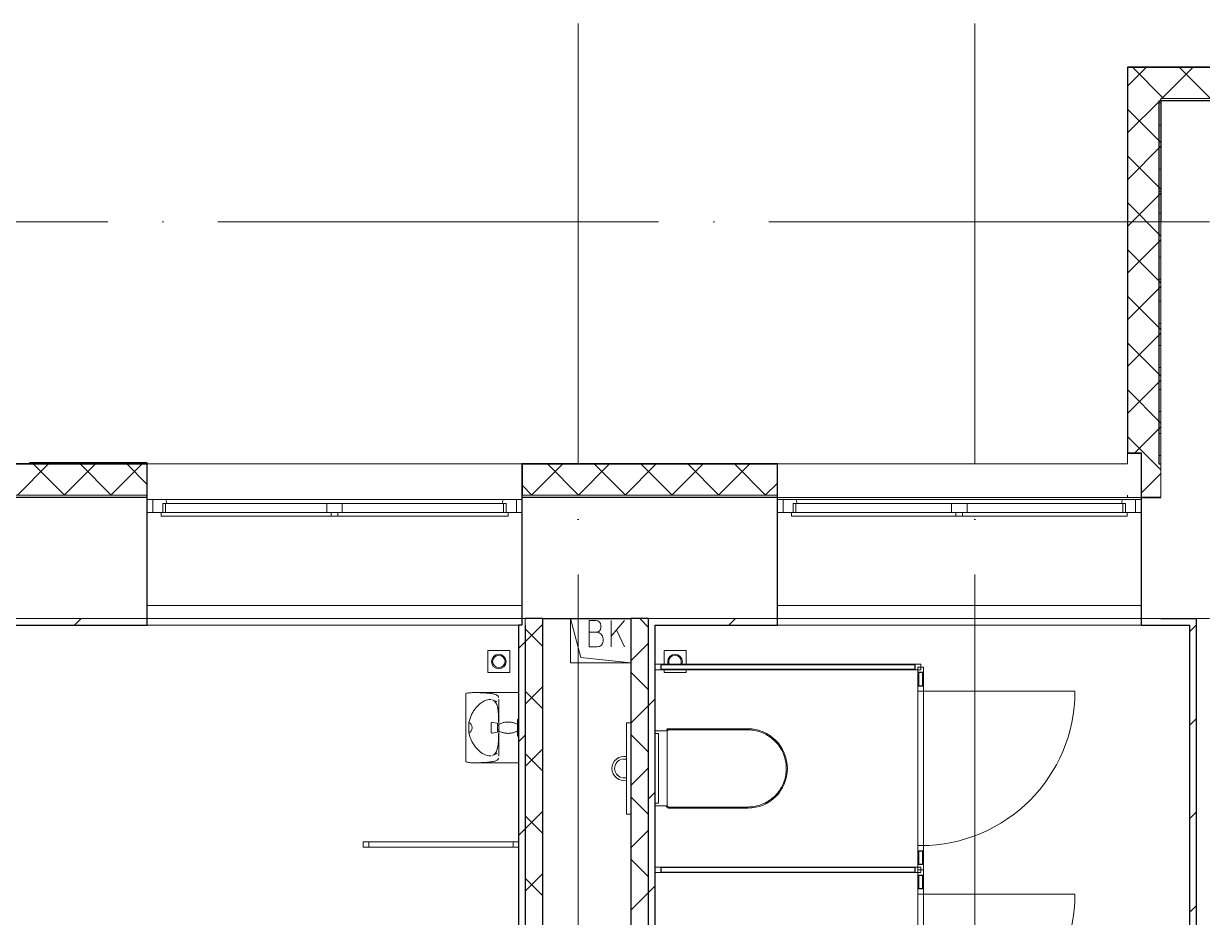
# Model space of a CAD drawing. Header units: millimetres. Extents: x -421858 to 614926, y -468665 to 141641.
# Drawn here: x -50974 to -45624, y -6698 to -2642 of the extents above; entities that cross this region are included whole.
import ezdxf

# ---------------------------------------------------------------- set-up
doc = ezdxf.new("R2010")
doc.units = ezdxf.units.MM
doc.linetypes.add('ADSK_Линия сетки', pattern=[25, 20, -2.5, 0, -2.5])
for name, color, linetype, lineweight in [('_ Окна', 7, 'Continuous', 9), ('Витраж', 7, 'Continuous', 9), ('Двери', 252, 'Continuous', 9), ('Окна', 252, 'Continuous', 9), ('Оси', 252, 'Continuous', 9), ('Перекрытие', 252, 'Continuous', 18), ('Сантехника', 252, 'Continuous', 9), ('Стены внутренние', 7, 'Continuous', 18), ('Стены наружные', 7, 'Continuous', 18), ('Стены разрез', 252, 'Continuous', 30), ('Стены штриховка', 252, 'Continuous', 9)]:
    doc.layers.add(name, color=color, linetype=linetype, lineweight=lineweight)

# ---------------------------------------------------------------- blocks, each defined once
blk = doc.blocks.new('1 этаж')
at = {"color": 251, "lineweight": 18, "true_color": 0x636466}
for p, q in [((-48492.8, -5341.7), (-48444.7, -5518.8)), ((-48492.8, -5541.7), (-48492.8, -5341.7)), ((-48377.6, -5350.4), (-48407.6, -5350.4)), ((-48407.6, -5350.4), (-48407.6, -5470.4)), ((-48354.2, -5383.7), (-48354.2, -5373.7)), ((-48247.6, -5350.4), (-48307.6, -5421.9)), ((-48307.6, -5470.4), (-48307.6, -5350.4)), ((-48247.6, -5470.4), (-48283.5, -5393.3)), ((-48374.2, -5403.7), (-48407.6, -5403.7)), ((-48344.2, -5443.7), (-48344.2, -5433.7)), ((-48407.6, -5470.4), (-48370.9, -5470.4)), ((-48217.8, -5541.7), (-48492.8, -5541.7)), ((-48444.7, -5518.8), (-48217.8, -5541.7))]:
    blk.add_line(p, q, dxfattribs=at)
for centre, radius, start, end in [((-48377.6, -5373.7), 23.3, 0, 90), ((-48374.2, -5383.7), 20, 270, 0), ((-48374.2, -5433.7), 30, 0, 90), ((-48370.9, -5443.7), 26.7, 270, 0)]:
    blk.add_arc(centre, radius, start, end, dxfattribs=at)
at = {"layer": '_ Окна', "color": 251, "true_color": 0x636466}
for p, q in [((-50387.8, -4801.7), (-50412.8, -4801.7)), ((-50387.8, -4859.7), (-50387.8, -4801.7)), ((-48712.8, -4801.7), (-48737.8, -4801.7)), ((-48737.8, -4801.7), (-48737.8, -4859.7)), ((-47527.8, -4801.7), (-47552.8, -4801.7)), ((-47527.8, -4859.7), (-47527.8, -4801.7)), ((-45902.8, -4801.7), (-45927.8, -4801.7)), ((-45927.8, -4801.7), (-45927.8, -4859.7)), ((-50412.8, -4859.7), (-50387.8, -4859.7)), ((-48737.8, -4859.7), (-48712.8, -4859.7)), ((-47552.8, -4859.7), (-47527.8, -4859.7)), ((-45927.8, -4859.7), (-45902.8, -4859.7))]:
    blk.add_line(p, q, dxfattribs=at)
at = {"layer": '_ Окна', "color": 251, "lineweight": 18, "true_color": 0x636466}
for p, q in [((-50328.4, -4801.7), (-50387.8, -4801.7)), ((-50387.8, -4801.7), (-50387.8, -4859.7)), ((-50323.8, -4818.7), (-50328.4, -4801.7)), ((-48797.2, -4801.7), (-48801.8, -4818.7)), ((-48737.8, -4801.7), (-48797.2, -4801.7)), ((-48737.8, -4859.7), (-48737.8, -4801.7)), ((-47468.4, -4801.7), (-47527.8, -4801.7)), ((-47527.8, -4801.7), (-47527.8, -4859.7)), ((-47463.8, -4818.7), (-47468.4, -4801.7)), ((-45987.2, -4801.7), (-45991.8, -4818.7)), ((-45927.8, -4801.7), (-45987.2, -4801.7)), ((-45927.8, -4859.7), (-45927.8, -4801.7)), ((-50387.8, -4859.7), (-50349.8, -4859.7)), ((-50341.8, -4859.7), (-50341.8, -4818.7)), ((-50341.8, -4818.7), (-50329.8, -4818.7)), ((-48795.8, -4818.7), (-48783.8, -4818.7)), ((-48783.8, -4818.7), (-48783.8, -4859.7)), ((-48775.8, -4859.7), (-48737.8, -4859.7)), ((-47527.8, -4859.7), (-47489.8, -4859.7)), ((-47481.8, -4859.7), (-47481.8, -4818.7)), ((-47481.8, -4818.7), (-47469.8, -4818.7)), ((-45985.8, -4818.7), (-45973.8, -4818.7)), ((-45973.8, -4818.7), (-45973.8, -4859.7)), ((-45965.8, -4859.7), (-45927.8, -4859.7))]:
    blk.add_line(p, q, dxfattribs=at)
at = {"layer": 'Витраж', "color": 251, "lineweight": 18, "true_color": 0x636466, "extrusion": (0, 0, -1)}
for p, q in [((-48082.8, -5549.2), (-48107.8, -5549.2)), ((-48107.8, -5549.2), (-48107.8, -5574.2)), ((-48082.8, -5574.2), (-48082.8, -5549.2)), ((-46890.3, -5561.7), (-46915.3, -5561.7)), ((-46915.3, -5561.7), (-46915.3, -5586.7)), ((-46890.3, -5586.7), (-46890.3, -5561.7)), ((-48107.8, -5574.2), (-48082.8, -5574.2)), ((-46915.3, -5586.7), (-46890.3, -5586.7)), ((-46890.3, -5646.7), (-46915.3, -5646.7)), ((-46915.3, -5646.7), (-46915.3, -5671.7)), ((-46890.3, -5671.7), (-46890.3, -5646.7)), ((-46915.3, -5671.7), (-46890.3, -5671.7)), ((-46890.3, -6371.7), (-46915.3, -6371.7)), ((-46915.3, -6371.7), (-46915.3, -6396.7)), ((-46915.3, -6396.7), (-46890.3, -6396.7)), ((-46890.3, -6396.7), (-46890.3, -6371.7)), ((-46902.8, -6469.2), (-46927.8, -6469.2)), ((-46927.8, -6469.2), (-46927.8, -6494.2)), ((-46902.8, -6494.2), (-46902.8, -6469.2)), ((-46927.8, -6494.2), (-46902.8, -6494.2)), ((-46890.3, -6481.7), (-46915.3, -6481.7)), ((-46915.3, -6481.7), (-46915.3, -6506.7)), ((-46915.3, -6506.7), (-46890.3, -6506.7)), ((-46890.3, -6506.7), (-46890.3, -6481.7)), ((-46890.3, -6566.7), (-46915.3, -6566.7)), ((-46915.3, -6566.7), (-46915.3, -6591.7)), ((-46890.3, -6591.7), (-46890.3, -6566.7)), ((-46915.3, -6591.7), (-46890.3, -6591.7))]:
    blk.add_line(p, q, dxfattribs=at)
at = {"layer": 'Витраж', "color": 251, "true_color": 0x636466}
for p, q in [((-48082.8, -5549.2), (-46927.8, -5549.2)), ((-48082.8, -5574.2), (-46927.8, -5574.2)), ((-46915.3, -5586.7), (-46915.3, -5646.7)), ((-46890.3, -5586.7), (-46890.3, -5646.7)), ((-46915.3, -5671.7), (-46915.3, -6371.7)), ((-46890.3, -5671.7), (-46890.3, -6371.7)), ((-49407.8, -6379.2), (-49407.8, -6354.2)), ((-49407.8, -6354.2), (-48752.8, -6354.2)), ((-48752.8, -6354.2), (-48752.8, -6379.2)), ((-48727.8, -6354.2), (-48752.8, -6354.2)), ((-48752.8, -6354.2), (-48752.8, -6379.2)), ((-48752.8, -6379.2), (-49407.8, -6379.2)), ((-48752.8, -6379.2), (-48727.8, -6379.2)), ((-46915.3, -6396.7), (-46915.3, -6456.7)), ((-46890.3, -6396.7), (-46890.3, -6456.7)), ((-46927.8, -6469.2), (-48082.8, -6469.2)), ((-46927.8, -6494.2), (-48082.8, -6494.2)), ((-46915.3, -6506.7), (-46915.3, -6566.7)), ((-46890.3, -6506.7), (-46890.3, -6566.7)), ((-46915.3, -6591.7), (-46915.3, -7291.7)), ((-46890.3, -6591.7), (-46890.3, -7291.7))]:
    blk.add_line(p, q, dxfattribs=at)
at = {"layer": 'Витраж', "color": 251, "lineweight": 18, "true_color": 0x636466}
for p, q in [((-46902.8, -5549.2), (-46927.8, -5549.2)), ((-46927.8, -5549.2), (-46927.8, -5574.2)), ((-46902.8, -5574.2), (-46902.8, -5549.2)), ((-46927.8, -5574.2), (-46902.8, -5574.2)), ((-48082.8, -6469.2), (-48107.8, -6469.2)), ((-48107.8, -6469.2), (-48107.8, -6494.2)), ((-48082.8, -6494.2), (-48082.8, -6469.2)), ((-46890.3, -6456.7), (-46915.3, -6456.7)), ((-46915.3, -6456.7), (-46915.3, -6481.7)), ((-46890.3, -6481.7), (-46890.3, -6456.7)), ((-48107.8, -6494.2), (-48082.8, -6494.2)), ((-46915.3, -6481.7), (-46890.3, -6481.7))]:
    blk.add_line(p, q, dxfattribs=at)
at = {"layer": 'Витраж', "color": 251, "true_color": 0x636466, "extrusion": (0, 0, -1)}
for p, q in [((-49432.8, -6354.2), (-49432.8, -6379.2)), ((-49407.8, -6354.2), (-49432.8, -6354.2)), ((-49407.8, -6379.2), (-49407.8, -6354.2)), ((-49432.8, -6379.2), (-49407.8, -6379.2))]:
    blk.add_line(p, q, dxfattribs=at)
at = {"layer": 'Двери', "color": 251, "true_color": 0x636466}
for p, q in [((-46890.3, -5671.7), (-46202.8, -5671.7)), ((-46890.3, -6591.7), (-46202.8, -6591.7))]:
    blk.add_line(p, q, dxfattribs=at)
for centre in [(-46902.8, -5671.7), (-46902.8, -6591.7)]:
    blk.add_arc(centre, 700, 270, 0, dxfattribs=at)
at = {"layer": 'Окна', "color": 251, "true_color": 0x636466}
for p, q in [((-48797.2, -4801.7), (-50328.4, -4801.7)), ((-45987.2, -4801.7), (-47468.4, -4801.7)), ((-50349.8, -4859.7), (-49577.8, -4859.7)), ((-50349.8, -4876.7), (-50349.8, -4859.7)), ((-50329.8, -4818.7), (-49597.8, -4818.7)), ((-50329.8, -4859.7), (-50329.8, -4818.7)), ((-49597.8, -4818.7), (-49527.8, -4818.7)), ((-49597.8, -4818.7), (-49597.8, -4859.7)), ((-49577.8, -4859.7), (-49548.1, -4859.7)), ((-49577.8, -4859.7), (-49577.8, -4876.7)), ((-49547.8, -4859.7), (-48775.8, -4859.7)), ((-49547.8, -4876.7), (-49547.8, -4859.7)), ((-49527.8, -4818.7), (-48795.8, -4818.7)), ((-49527.8, -4859.7), (-49527.8, -4818.7)), ((-48795.8, -4818.7), (-48795.8, -4859.7)), ((-48775.8, -4859.7), (-48775.8, -4876.7)), ((-47489.8, -4859.7), (-46742.8, -4859.7)), ((-47489.8, -4876.7), (-47489.8, -4859.7)), ((-47469.8, -4818.7), (-46762.8, -4818.7)), ((-47469.8, -4859.7), (-47469.8, -4818.7)), ((-46762.8, -4818.7), (-46692.8, -4818.7)), ((-46762.8, -4818.7), (-46762.8, -4859.7)), ((-46742.8, -4859.7), (-46712.8, -4859.7)), ((-46742.8, -4859.7), (-46742.8, -4876.7)), ((-46712.8, -4859.7), (-45965.8, -4859.7)), ((-46712.8, -4876.7), (-46712.8, -4859.7)), ((-46692.8, -4818.7), (-45985.8, -4818.7)), ((-46692.8, -4859.7), (-46692.8, -4818.7)), ((-45985.8, -4818.7), (-45985.8, -4859.7)), ((-45965.8, -4859.7), (-45965.8, -4876.7)), ((-49577.8, -4876.7), (-50349.8, -4876.7)), ((-49548.1, -4876.7), (-49577.8, -4876.7)), ((-48775.8, -4876.7), (-49547.8, -4876.7)), ((-46742.8, -4876.7), (-47489.8, -4876.7)), ((-46712.8, -4876.7), (-46742.8, -4876.7)), ((-45965.8, -4876.7), (-46712.8, -4876.7))]:
    blk.add_line(p, q, dxfattribs=at)
at = {"layer": 'Оси', "color": 251, "linetype": 'ADSK_Линия сетки', "ltscale": 100, "true_color": 0x636466}
for p, q in [((-48457.8, -2641.7), (-48457.8, -33767.9)), ((-46657.8, -2641.7), (-46657.8, -33767.9)), ((4409.5, -3541.7), (-72530.1, -3541.7)), ((4409.5, -5341.7), (-72530.1, -5341.7))]:
    blk.add_line(p, q, dxfattribs=at)
at = {"layer": 'Перекрытие', "color": 251, "ltscale": 100, "true_color": 0x636466}
for p, q in [((-48492.8, -5541.7), (-48492.8, -5341.7)), ((-48217.8, -5541.7), (-48492.8, -5541.7))]:
    blk.add_line(p, q, dxfattribs=at)
at = {"layer": 'Сантехника', "color": 251, "true_color": 0x636466}
for p, q in [((-48867.8, -5486.7), (-48867.8, -5586.7)), ((-48767.8, -5486.7), (-48867.8, -5486.7)), ((-48767.8, -5586.7), (-48767.8, -5486.7)), ((-47967.8, -5486.7), (-48067.8, -5486.7)), ((-48067.8, -5486.7), (-48067.8, -5549.2)), ((-47967.8, -5549.2), (-47967.8, -5486.7)), ((-48867.8, -5586.7), (-48767.8, -5586.7)), ((-48067.8, -5574.2), (-48067.8, -5586.7)), ((-48067.8, -5586.7), (-47967.8, -5586.7)), ((-47967.8, -5586.7), (-47967.8, -5574.2)), ((-48967.8, -5992.2), (-48967.8, -5681.2)), ((-48727.8, -5677.3), (-48924.9, -5677.3)), ((-48818, -5726.7), (-48818, -5828.1)), ((-48953, -5836.7), (-48953, -5813.2)), ((-48822.8, -5816.7), (-48846.5, -5812.6)), ((-48822.8, -5836.7), (-48822.8, -5816.7)), ((-48817.8, -5826.7), (-48822.8, -5826.7)), ((-48818.2, -5812.9), (-48818.2, -5828.1)), ((-48817.8, -5821.7), (-48817.8, -5836.7)), ((-48953, -5860.3), (-48953, -5836.7)), ((-48846.5, -5860.9), (-48822.8, -5856.7)), ((-48822.8, -5856.7), (-48822.8, -5836.7)), ((-48822.8, -5846.7), (-48817.8, -5846.7)), ((-48818.2, -5845.4), (-48818.2, -5860.6)), ((-48818, -5845.4), (-48818, -5946.7)), ((-48817.8, -5836.7), (-48817.8, -5851.7)), ((-48057.8, -5851.7), (-48107.8, -5851.7)), ((-48107.8, -5863.5), (-48092.8, -5863.5)), ((-48092.8, -5863.5), (-48092.8, -6179.9)), ((-48052.8, -5851.7), (-48052.8, -6191.7)), ((-47687.8, -5841.7), (-48047.8, -5841.7)), ((-47687.8, -5846.7), (-48047.8, -5846.7)), ((-48924.9, -5996.2), (-48727.8, -5996.2)), ((-48092.8, -6179.9), (-48107.8, -6179.9)), ((-48107.8, -6191.7), (-48057.8, -6191.7)), ((-48047.8, -6196.7), (-47687.8, -6196.7)), ((-48047.8, -6201.7), (-47687.8, -6201.7))]:
    blk.add_line(p, q, dxfattribs=at)
at = {"layer": 'Сантехника', "color": 251, "lineweight": 9, "true_color": 0x636466}
for p, q in [((-48217.8, -5815), (-48237.8, -5815)), ((-48237.8, -5815), (-48237.8, -5840)), ((-48237.8, -6203.5), (-48237.8, -5840)), ((-48237.8, -6203.5), (-48237.8, -6228.5)), ((-48237.8, -6228.5), (-48217.8, -6228.5))]:
    blk.add_line(p, q, dxfattribs=at)
at = {"layer": 'Сантехника', "color": 251, "true_color": 0x636466, "flags": 128}
for points in [[(-48826.4, -5719.9), (-48831.6, -5717.1), (-48837, -5714.5), (-48842.5, -5712.2), (-48846.5, -5710.6)], [(-48852.3, -5817.5), (-48852.3, -5817.3), (-48852.3, -5817.1), (-48852.3, -5816.9), (-48852.3, -5816.7), (-48852.2, -5816.5), (-48852.2, -5816.3), (-48852.2, -5816.1), (-48852.1, -5815.9), (-48852, -5815.7), (-48852, -5815.5), (-48851.9, -5815.4), (-48851.8, -5815.2), (-48851.7, -5815), (-48851.6, -5814.8), (-48851.5, -5814.7), (-48851.4, -5814.5), (-48851.2, -5814.3), (-48851.1, -5814.2), (-48851, -5814), (-48850.8, -5813.9), (-48850.7, -5813.8), (-48850.5, -5813.6), (-48850.4, -5813.5), (-48850.2, -5813.4), (-48850, -5813.3), (-48849.9, -5813.2), (-48849.7, -5813.1), (-48849.5, -5813), (-48849.3, -5812.9), (-48849.2, -5812.8), (-48849, -5812.8), (-48848.8, -5812.7), (-48848.6, -5812.6), (-48848.4, -5812.6), (-48848.2, -5812.6), (-48848, -5812.5), (-48847.8, -5812.5), (-48847.6, -5812.5), (-48847.4, -5812.5), (-48847.2, -5812.5), (-48847, -5812.5), (-48846.8, -5812.5), (-48846.6, -5812.5), (-48846.5, -5812.6)], [(-48852.3, -5836.7), (-48852.3, -5836), (-48852.3, -5835.2), (-48852.3, -5834.4), (-48852.3, -5833.7), (-48852.3, -5832.9), (-48852.3, -5832.2), (-48852.3, -5831.4), (-48852.3, -5830.7), (-48852.3, -5829.9), (-48852.3, -5829.2), (-48852.3, -5828.5), (-48852.3, -5827.8), (-48852.3, -5827.2), (-48852.3, -5826.5), (-48852.3, -5825.9), (-48852.3, -5825.2), (-48852.3, -5824.6), (-48852.3, -5824), (-48852.3, -5823.5), (-48852.3, -5822.9), (-48852.3, -5822.4), (-48852.3, -5821.9), (-48852.3, -5821.4), (-48852.3, -5821), (-48852.3, -5820.5), (-48852.3, -5820.1), (-48852.3, -5819.8), (-48852.3, -5819.4), (-48852.3, -5819.1), (-48852.3, -5818.8), (-48852.3, -5818.5), (-48852.3, -5818.3), (-48852.3, -5818.1), (-48852.3, -5817.9), (-48852.3, -5817.8), (-48852.3, -5817.6), (-48852.3, -5817.6), (-48852.3, -5817.5), (-48852.3, -5817.5)], [(-48852.3, -5817.5), (-48852.3, -5817.5), (-48852.3, -5817.5), (-48852.3, -5817.6), (-48852.3, -5817.7), (-48852.3, -5817.9), (-48852.3, -5818), (-48852.3, -5818.2), (-48852.3, -5818.5), (-48852.3, -5818.7), (-48852.3, -5819), (-48852.3, -5819.3), (-48852.3, -5819.7), (-48852.3, -5820), (-48852.3, -5820.4), (-48852.3, -5820.8), (-48852.3, -5821.3), (-48852.3, -5821.8), (-48852.3, -5822.3), (-48852.3, -5822.8), (-48852.3, -5823.3), (-48852.3, -5823.9), (-48852.3, -5824.5), (-48852.3, -5825.1), (-48852.3, -5825.7), (-48852.3, -5826.3), (-48852.3, -5827), (-48852.3, -5827.7), (-48852.3, -5828.3), (-48852.3, -5829), (-48852.3, -5829.8), (-48852.3, -5830.5), (-48852.3, -5831.2), (-48852.3, -5832), (-48852.3, -5832.7), (-48852.3, -5833.5), (-48852.3, -5834.2), (-48852.3, -5835), (-48852.3, -5835.8), (-48852.3, -5836.5), (-48852.3, -5836.7)], [(-48817.8, -5821.7), (-48814.6, -5820.1), (-48811.3, -5818.6), (-48808, -5817.2), (-48804.6, -5816), (-48801.2, -5814.9), (-48797.7, -5813.9), (-48794.2, -5813.1), (-48790.7, -5812.4), (-48787.1, -5811.8), (-48783.6, -5811.4), (-48780, -5811.2), (-48776.4, -5811.1), (-48772.8, -5811.1), (-48769.2, -5811.3), (-48765.6, -5811.6), (-48762, -5812.1), (-48758.5, -5812.7), (-48754.9, -5813.4), (-48751.5, -5814.3), (-48748, -5815.3), (-48744.6, -5816.5), (-48741.2, -5817.8), (-48737.9, -5819.2), (-48734.7, -5820.7), (-48732.8, -5821.7)], [(-48732.8, -5801.7), (-48732.8, -5801.5), (-48732.8, -5801.3), (-48732.8, -5801.1), (-48732.7, -5800.9), (-48732.7, -5800.7), (-48732.7, -5800.5), (-48732.6, -5800.3), (-48732.5, -5800.2), (-48732.5, -5800), (-48732.4, -5799.8), (-48732.3, -5799.6), (-48732.2, -5799.4), (-48732.1, -5799.2), (-48732, -5799.1), (-48731.9, -5798.9), (-48731.8, -5798.7), (-48731.7, -5798.6), (-48731.6, -5798.4), (-48731.4, -5798.3), (-48731.3, -5798.1), (-48731.1, -5798), (-48731, -5797.9), (-48730.8, -5797.8), (-48730.7, -5797.6), (-48730.5, -5797.5), (-48730.3, -5797.4), (-48730.2, -5797.3), (-48730, -5797.2), (-48729.8, -5797.1), (-48729.6, -5797.1), (-48729.4, -5797), (-48729.2, -5796.9), (-48729, -5796.9), (-48728.8, -5796.8), (-48728.7, -5796.8), (-48728.5, -5796.8), (-48728.3, -5796.8), (-48728.1, -5796.7), (-48727.9, -5796.7), (-48727.8, -5796.7)], [(-48732.8, -5820.6), (-48732.8, -5819.3), (-48732.8, -5818.1), (-48732.8, -5817), (-48732.8, -5815.8), (-48732.8, -5814.7), (-48732.8, -5813.7), (-48732.8, -5812.6), (-48732.8, -5811.6), (-48732.8, -5810.7), (-48732.8, -5809.8), (-48732.8, -5808.9), (-48732.8, -5808.1), (-48732.8, -5807.3), (-48732.8, -5806.5), (-48732.8, -5805.9), (-48732.8, -5805.2), (-48732.8, -5804.6), (-48732.8, -5804.1), (-48732.8, -5803.6), (-48732.8, -5803.2), (-48732.8, -5802.8), (-48732.8, -5802.5), (-48732.8, -5802.2), (-48732.8, -5802), (-48732.8, -5801.9), (-48732.8, -5801.8), (-48732.8, -5801.7)], [(-48732.8, -5801.7), (-48732.8, -5801.8), (-48732.8, -5801.8), (-48732.8, -5802), (-48732.8, -5802.2), (-48732.8, -5802.4), (-48732.8, -5802.7), (-48732.8, -5803.1), (-48732.8, -5803.5), (-48732.8, -5804), (-48732.8, -5804.5), (-48732.8, -5805.1), (-48732.8, -5805.7), (-48732.8, -5806.4), (-48732.8, -5807.1), (-48732.8, -5807.8), (-48732.8, -5808.7), (-48732.8, -5809.5), (-48732.8, -5810.4), (-48732.8, -5811.4), (-48732.8, -5812.3), (-48732.8, -5813.4), (-48732.8, -5814.4), (-48732.8, -5815.5), (-48732.8, -5816.7), (-48732.8, -5817.8), (-48732.8, -5819), (-48732.8, -5820.2), (-48732.8, -5821.5), (-48732.8, -5822.8), (-48732.8, -5824), (-48732.8, -5825.4), (-48732.8, -5826.7), (-48732.8, -5828), (-48732.8, -5829.4), (-48732.8, -5830.8), (-48732.8, -5832.2), (-48732.8, -5833.6), (-48732.8, -5835), (-48732.8, -5836.4), (-48732.8, -5836.7)], [(-48852.3, -5836.7), (-48852.3, -5837.5), (-48852.3, -5838.3), (-48852.3, -5839), (-48852.3, -5839.8), (-48852.3, -5840.6), (-48852.3, -5841.3), (-48852.3, -5842.1), (-48852.3, -5842.8), (-48852.3, -5843.5), (-48852.3, -5844.2), (-48852.3, -5844.9), (-48852.3, -5845.6), (-48852.3, -5846.3), (-48852.3, -5847), (-48852.3, -5847.6), (-48852.3, -5848.2), (-48852.3, -5848.8), (-48852.3, -5849.4), (-48852.3, -5850), (-48852.3, -5850.5), (-48852.3, -5851.1), (-48852.3, -5851.6), (-48852.3, -5852), (-48852.3, -5852.5), (-48852.3, -5852.9), (-48852.3, -5853.3), (-48852.3, -5853.7), (-48852.3, -5854.1), (-48852.3, -5854.4), (-48852.3, -5854.7), (-48852.3, -5854.9), (-48852.3, -5855.2), (-48852.3, -5855.4), (-48852.3, -5855.6), (-48852.3, -5855.7), (-48852.3, -5855.8), (-48852.3, -5855.9), (-48852.3, -5856), (-48852.3, -5856)], [(-48852.3, -5856), (-48852.3, -5856), (-48852.3, -5855.9), (-48852.3, -5855.8), (-48852.3, -5855.7), (-48852.3, -5855.6), (-48852.3, -5855.4), (-48852.3, -5855.2), (-48852.3, -5855), (-48852.3, -5854.7), (-48852.3, -5854.5), (-48852.3, -5854.1), (-48852.3, -5853.8), (-48852.3, -5853.4), (-48852.3, -5853), (-48852.3, -5852.6), (-48852.3, -5852.2), (-48852.3, -5851.7), (-48852.3, -5851.2), (-48852.3, -5850.7), (-48852.3, -5850.1), (-48852.3, -5849.6), (-48852.3, -5849), (-48852.3, -5848.4), (-48852.3, -5847.8), (-48852.3, -5847.1), (-48852.3, -5846.5), (-48852.3, -5845.8), (-48852.3, -5845.1), (-48852.3, -5844.4), (-48852.3, -5843.7), (-48852.3, -5843), (-48852.3, -5842.3), (-48852.3, -5841.5), (-48852.3, -5840.8), (-48852.3, -5840), (-48852.3, -5839.2), (-48852.3, -5838.5), (-48852.3, -5837.7), (-48852.3, -5836.9), (-48852.3, -5836.7)], [(-48846.5, -5860.9), (-48846.7, -5860.9), (-48846.9, -5861), (-48847.1, -5861), (-48847.3, -5861), (-48847.5, -5861), (-48847.7, -5861), (-48847.9, -5861), (-48848.1, -5860.9), (-48848.3, -5860.9), (-48848.5, -5860.9), (-48848.7, -5860.8), (-48848.8, -5860.8), (-48849, -5860.7), (-48849.2, -5860.6), (-48849.4, -5860.5), (-48849.6, -5860.4), (-48849.8, -5860.4), (-48849.9, -5860.3), (-48850.1, -5860.1), (-48850.3, -5860), (-48850.4, -5859.9), (-48850.6, -5859.8), (-48850.7, -5859.7), (-48850.9, -5859.5), (-48851, -5859.4), (-48851.2, -5859.2), (-48851.3, -5859.1), (-48851.4, -5858.9), (-48851.5, -5858.7), (-48851.6, -5858.6), (-48851.7, -5858.4), (-48851.8, -5858.2), (-48851.9, -5858), (-48852, -5857.9), (-48852.1, -5857.7), (-48852.1, -5857.5), (-48852.2, -5857.3), (-48852.2, -5857.1), (-48852.3, -5856.9), (-48852.3, -5856.7), (-48852.3, -5856.5), (-48852.3, -5856.3), (-48852.3, -5856.1), (-48852.3, -5856)], [(-48732.8, -5851.7), (-48736, -5853.4), (-48739.3, -5854.9), (-48742.6, -5856.2), (-48746, -5857.5), (-48749.4, -5858.6), (-48752.9, -5859.6), (-48756.4, -5860.4), (-48759.9, -5861.1), (-48763.5, -5861.6), (-48767.1, -5862), (-48770.6, -5862.3), (-48774.2, -5862.4), (-48777.8, -5862.4), (-48781.4, -5862.2), (-48785, -5861.9), (-48788.6, -5861.4), (-48792.1, -5860.8), (-48795.7, -5860.1), (-48799.2, -5859.2), (-48802.6, -5858.2), (-48806, -5857), (-48809.4, -5855.7), (-48812.7, -5854.3), (-48815.9, -5852.7), (-48817.8, -5851.7)], [(-48732.8, -5836.7), (-48732.8, -5838.1), (-48732.8, -5839.5), (-48732.8, -5840.9), (-48732.8, -5842.3), (-48732.8, -5843.7), (-48732.8, -5845.1), (-48732.8, -5846.4), (-48732.8, -5847.7), (-48732.8, -5849.1), (-48732.8, -5850.4), (-48732.8, -5851.6), (-48732.8, -5852.9), (-48732.8, -5854.1), (-48732.8, -5855.3), (-48732.8, -5856.5), (-48732.8, -5857.6), (-48732.8, -5858.7), (-48732.8, -5859.8), (-48732.8, -5860.8), (-48732.8, -5861.8), (-48732.8, -5862.8), (-48732.8, -5863.7), (-48732.8, -5864.6), (-48732.8, -5865.4), (-48732.8, -5866.2), (-48732.8, -5866.9), (-48732.8, -5867.6), (-48732.8, -5868.2), (-48732.8, -5868.8), (-48732.8, -5869.4), (-48732.8, -5869.8), (-48732.8, -5870.3), (-48732.8, -5870.6), (-48732.8, -5871), (-48732.8, -5871.2), (-48732.8, -5871.4), (-48732.8, -5871.6), (-48732.8, -5871.7), (-48732.8, -5871.7)], [(-48732.8, -5871.7), (-48732.8, -5871.7), (-48732.8, -5871.6), (-48732.8, -5871.5), (-48732.8, -5871.3), (-48732.8, -5871), (-48732.8, -5870.7), (-48732.8, -5870.4), (-48732.8, -5870), (-48732.8, -5869.5), (-48732.8, -5869), (-48732.8, -5868.4), (-48732.8, -5867.8), (-48732.8, -5867.1), (-48732.8, -5866.4), (-48732.8, -5865.6), (-48732.8, -5864.8), (-48732.8, -5863.9), (-48732.8, -5863), (-48732.8, -5862.1), (-48732.8, -5861.1), (-48732.8, -5860.1), (-48732.8, -5859), (-48732.8, -5857.9), (-48732.8, -5856.8), (-48732.8, -5855.6), (-48732.8, -5854.4), (-48732.8, -5853.2), (-48732.8, -5852)], [(-48727.8, -5876.7), (-48728, -5876.7), (-48728.2, -5876.7), (-48728.4, -5876.7), (-48728.6, -5876.7), (-48728.8, -5876.6), (-48729, -5876.6), (-48729.2, -5876.5), (-48729.4, -5876.5), (-48729.6, -5876.4), (-48729.7, -5876.3), (-48729.9, -5876.3), (-48730.1, -5876.2), (-48730.3, -5876.1), (-48730.5, -5876), (-48730.6, -5875.9), (-48730.8, -5875.7), (-48730.9, -5875.6), (-48731.1, -5875.5), (-48731.2, -5875.4), (-48731.4, -5875.2), (-48731.5, -5875.1), (-48731.7, -5874.9), (-48731.8, -5874.8), (-48731.9, -5874.6), (-48732, -5874.4), (-48732.1, -5874.3), (-48732.2, -5874.1), (-48732.3, -5873.9), (-48732.4, -5873.7), (-48732.5, -5873.5), (-48732.5, -5873.4), (-48732.6, -5873.2), (-48732.6, -5873), (-48732.7, -5872.8), (-48732.7, -5872.6), (-48732.8, -5872.4), (-48732.8, -5872.2), (-48732.8, -5872), (-48732.8, -5871.8), (-48732.8, -5871.7)], [(-48047.8, -5846.7), (-48048, -5846.7), (-48048.2, -5846.7), (-48048.4, -5846.8), (-48048.6, -5846.8), (-48048.8, -5846.8), (-48049, -5846.9), (-48049.2, -5846.9), (-48049.4, -5847), (-48049.6, -5847.1), (-48049.7, -5847.1), (-48049.9, -5847.2), (-48050.1, -5847.3), (-48050.3, -5847.4), (-48050.5, -5847.5), (-48050.6, -5847.6), (-48050.8, -5847.7), (-48050.9, -5847.8), (-48051.1, -5848), (-48051.2, -5848.1), (-48051.4, -5848.2), (-48051.5, -5848.4), (-48051.7, -5848.5), (-48051.8, -5848.7), (-48051.9, -5848.9), (-48052, -5849), (-48052.1, -5849.2), (-48052.2, -5849.4), (-48052.3, -5849.6), (-48052.4, -5849.7), (-48052.5, -5849.9), (-48052.5, -5850.1), (-48052.6, -5850.3), (-48052.6, -5850.5), (-48052.7, -5850.7), (-48052.7, -5850.9), (-48052.8, -5851.1), (-48052.8, -5851.3), (-48052.8, -5851.5), (-48052.8, -5851.7), (-48052.8, -5851.7)], [(-47687.8, -6196.7), (-47680.8, -6196.6), (-47673.8, -6196.2), (-47666.9, -6195.5), (-47659.9, -6194.5), (-47653, -6193.2), (-47646.2, -6191.7), (-47639.4, -6189.9), (-47632.8, -6187.8), (-47626.2, -6185.5), (-47619.7, -6182.9), (-47613.3, -6180.1), (-47607, -6177), (-47600.8, -6173.6), (-47594.8, -6170), (-47589, -6166.2), (-47583.3, -6162.1), (-47577.8, -6157.8), (-47572.4, -6153.3), (-47567.2, -6148.6), (-47562.3, -6143.7), (-47557.5, -6138.5), (-47552.9, -6133.2), (-47548.6, -6127.7), (-47544.4, -6122.1), (-47540.5, -6116.3), (-47536.9, -6110.3), (-47533.5, -6104.2), (-47530.3, -6098), (-47527.4, -6091.6), (-47524.7, -6085.1), (-47522.3, -6078.6), (-47520.1, -6071.9), (-47518.3, -6065.2), (-47516.7, -6058.3), (-47515.3, -6051.5), (-47514.3, -6044.6), (-47513.5, -6037.6), (-47513, -6030.6), (-47512.8, -6023.6), (-47512.9, -6016.6), (-47513.2, -6009.6), (-47513.8, -6002.7), (-47514.7, -5995.7), (-47515.9, -5988.8), (-47517.4, -5982), (-47519.1, -5975.2), (-47521.1, -5968.5), (-47523.4, -5961.9), (-47525.9, -5955.3), (-47528.7, -5948.9), (-47531.7, -5942.6), (-47535, -5936.4), (-47538.5, -5930.4), (-47542.3, -5924.5), (-47546.3, -5918.7), (-47550.5, -5913.2), (-47555, -5907.8), (-47559.7, -5902.5), (-47564.5, -5897.5), (-47569.6, -5892.7), (-47574.9, -5888.1), (-47580.3, -5883.7), (-47585.9, -5879.5), (-47591.7, -5875.5), (-47597.6, -5871.8), (-47603.7, -5868.3), (-47609.9, -5865), (-47616.2, -5862.1), (-47622.6, -5859.3), (-47629.2, -5856.8), (-47635.8, -5854.6), (-47642.5, -5852.7), (-47649.3, -5851), (-47656.2, -5849.6), (-47663.1, -5848.5), (-47670.1, -5847.6), (-47677, -5847.1), (-47684, -5846.8), (-47687.8, -5846.7)], [(-48846.5, -5962.8), (-48840.9, -5960.6), (-48835.4, -5958.2), (-48830.1, -5955.6), (-48825, -5952.8)], [(-48052.8, -6191.7), (-48052.8, -6191.9), (-48052.8, -6192.1), (-48052.8, -6192.3), (-48052.7, -6192.5), (-48052.7, -6192.7), (-48052.7, -6192.9), (-48052.6, -6193.1), (-48052.5, -6193.3), (-48052.5, -6193.5), (-48052.4, -6193.7), (-48052.3, -6193.9), (-48052.2, -6194), (-48052.1, -6194.2), (-48052, -6194.4), (-48051.9, -6194.6), (-48051.8, -6194.7), (-48051.7, -6194.9), (-48051.6, -6195), (-48051.4, -6195.2), (-48051.3, -6195.3), (-48051.1, -6195.5), (-48051, -6195.6), (-48050.8, -6195.7), (-48050.7, -6195.8), (-48050.5, -6195.9), (-48050.3, -6196), (-48050.2, -6196.1), (-48050, -6196.2), (-48049.8, -6196.3), (-48049.6, -6196.4), (-48049.4, -6196.5), (-48049.2, -6196.5), (-48049, -6196.6), (-48048.8, -6196.6), (-48048.7, -6196.7), (-48048.5, -6196.7), (-48048.3, -6196.7), (-48048.1, -6196.7), (-48047.9, -6196.7), (-48047.8, -6196.7)]]:
    blk.add_lwpolyline(points, dxfattribs=at)
at = {"layer": 'Сантехника', "color": 251, "lineweight": 9, "true_color": 0x636466, "flags": 128}
for points in [[(-48238.9, -5979), (-48240.1, -5979), (-48241.1, -5979), (-48242.1, -5979), (-48243.1, -5979), (-48243.9, -5979), (-48244.8, -5979), (-48245.5, -5979), (-48246.2, -5979), (-48246.8, -5979), (-48247.4, -5979), (-48247.8, -5979), (-48248.3, -5979), (-48248.6, -5979), (-48248.9, -5979), (-48249.1, -5979), (-48249.2, -5979), (-48249.2, -5979), (-48249.2, -5979)], [(-48249.2, -6064.4), (-48249.2, -6064.4), (-48249.1, -6064.4), (-48248.9, -6064.4), (-48248.7, -6064.4), (-48248.4, -6064.4), (-48248, -6064.4), (-48247.5, -6064.4), (-48247, -6064.4), (-48246.4, -6064.4), (-48245.7, -6064.4), (-48245, -6064.4), (-48244.2, -6064.4), (-48243.3, -6064.4), (-48242.4, -6064.4), (-48241.4, -6064.4), (-48240.3, -6064.4), (-48239.2, -6064.4), (-48238.1, -6064.4)]]:
    blk.add_lwpolyline(points, dxfattribs=at)
at = {"layer": 'Сантехника', "color": 251, "true_color": 0x636466}
for centre, radius, start, end in [((-48817.8, -5536.7), 33.3, 0, 180), ((-48817.8, -5536.7), 28.3, 0, 180), ((-48017.8, -5536.7), 33.3, 0, 180), ((-48017.8, -5536.7), 28.3, 0, 180), ((-48817.8, -5536.7), 33.3, 180, 0), ((-48817.8, -5536.7), 28.3, 180, 0), ((-48017.8, -5536.7), 33.3, 180, 202.2258), ((-48017.8, -5536.7), 28.3, 180, 206.3415), ((-48017.8, -5536.7), 28.3, 333.6585, 0), ((-48017.8, -5536.7), 33.3, 337.7742, 0), ((-48047.8, -5851.7), 10, 90, 180), ((-48047.8, -5851.7), 5, 150, 180), ((-48047.8, -5851.7), 5, 150, 180), ((-48047.8, -5851.7), 5, 150, 180), ((-48047.8, -5851.7), 5, 90, 120), ((-48047.8, -5851.7), 5, 90, 120), ((-48047.8, -5851.7), 5, 105, 120), ((-47687.8, -6021.7), 180, 270, 90), ((-47687.8, -6021.7), 175, 89.0922, 90), ((-47687.8, -6021.7), 175, 89.0922, 90), ((-48047.8, -6191.7), 10, 180, 270), ((-48047.8, -6191.7), 5, 180, 210), ((-48047.8, -6191.7), 5, 180, 210), ((-48047.8, -6191.7), 5, 180, 210), ((-48047.8, -6191.7), 5, 240, 270), ((-48047.8, -6191.7), 5, 240, 270), ((-48047.8, -6191.7), 5, 240, 255), ((-47687.8, -6021.7), 175, 270, 270.9078), ((-47687.8, -6021.7), 175, 270, 270.9078)]:
    blk.add_arc(centre, radius, start, end, dxfattribs=at)
at = {"layer": 'Сантехника', "color": 251, "lineweight": 9, "true_color": 0x636466}
for radius, start, end in [(55, 77.9742, 180), (42.7, 105, 180), (42.7, 90, 99.1301), (42.7, 90, 92.0828), (42.7, 85.8024, 87.6527), (55, 180, 282.0258), (42.7, 180, 255), (42.7, 260.5014, 272.7572), (42.7, 267.4662, 270)]:
    blk.add_arc((-48249.2, -6021.7), radius, start, end, dxfattribs=at)
at = {"layer": 'Сантехника', "color": 251, "true_color": 0x636466}
for major_axis, start_param, end_param in [((0, 25), 4.712389, 5.943447), ((0, -25), 0.339739, 1.570796)]:
    blk.add_ellipse((-48960.1, -5836.7), major_axis=major_axis, ratio=0.859293, start_param=start_param, end_param=end_param, dxfattribs=at)
for points, knots in [([(-48967.8, -5681.2), (-48962.1, -5680.2), (-48951, -5678.5), (-48937.6, -5677.5), (-48927.4, -5677.2), (-48919.9, -5677.3), (-48912.5, -5677.5), (-48905.4, -5677.7), (-48898.4, -5678), (-48889.5, -5678.5), (-48879, -5679.1), (-48867.5, -5680), (-48856.6, -5681.1), (-48846.5, -5682.5), (-48837.5, -5684.4), (-48830.2, -5686.7), (-48825.4, -5689.3), (-48822.9, -5691.4), (-48821.6, -5692.8), (-48820.8, -5693.9), (-48820.1, -5695), (-48819.4, -5696.1), (-48819, -5697.2), (-48818.7, -5698), (-48818.6, -5698.6), (-48818.5, -5698.8), (-48818.5, -5699)], [-1, -1, -1, -1, -0.9416667, -0.8833333, -0.8541667, -0.825, -0.7958333, -0.7666667, -0.7375, -0.7083333, -0.65, -0.5916667, -0.5333333, -0.4666667, -0.4, -0.3333333, -0.2666667, -0.2333333, -0.2166667, -0.2, -0.1833333, -0.1666667, -0.15, -0.1416667, -0.1375, -0.1333333, -0.1333333, -0.1333333, -0.1333333]), ([(-48953, -5813.2), (-48951.8, -5806.7), (-48948.6, -5794.2), (-48941.3, -5776.5), (-48932.2, -5760.4), (-48917.9, -5741.4), (-48897.7, -5722.8), (-48873.3, -5710), (-48859.1, -5708.3), (-48852.9, -5709.1)], [0, 0, 0, 0, 0.0526316, 0.1052632, 0.1578947, 0.2105263, 0.3157895, 0.4210526, 0.5263158, 0.5263158, 0.5263158, 0.5263158]), ([(-48844.1, -5711.7), (-48841.4, -5712.9), (-48834.7, -5717.6), (-48826.6, -5730.3), (-48821.2, -5752.1), (-48819.2, -5775.4), (-48818.5, -5796.3), (-48818.3, -5807.2), (-48818.2, -5812.9)], [0.5789474, 0.5789474, 0.5789474, 0.5789474, 0.6315789, 0.7236842, 0.8157895, 0.9078947, 0.9539474, 1, 1, 1, 1]), ([(-48817.8, -5707.4), (-48817.8, -5707.6), (-48817.8, -5707.9), (-48817.8, -5708.5), (-48817.8, -5709.6), (-48817.8, -5711.2), (-48817.9, -5713.4), (-48817.9, -5716.5), (-48817.9, -5720.8), (-48818, -5724.7), (-48818, -5726.7)], [-0.06666667, -0.06666667, -0.06666667, -0.06666667, -0.06458333, -0.0625, -0.05833333, -0.05, -0.04166667, -0.03333333, -0.01666667, 0, 0, 0, 0]), ([(-48852.9, -5964.3), (-48856, -5964.8), (-48866, -5964.8), (-48884.4, -5958.6), (-48907, -5943), (-48927.4, -5921.1), (-48941.3, -5897.8), (-48949.2, -5876.9), (-48951.9, -5865.9), (-48953, -5860.3)], [0.4736842, 0.4736842, 0.4736842, 0.4736842, 0.5263158, 0.6315789, 0.7236842, 0.8157895, 0.9078947, 0.9539474, 1, 1, 1, 1]), ([(-48818.2, -5860.6), (-48818.3, -5867), (-48818.5, -5879.5), (-48819.2, -5897.2), (-48820.6, -5913.3), (-48823.5, -5932.3), (-48829.9, -5950.8), (-48838.7, -5959.3), (-48844.1, -5961.8)], [0, 0, 0, 0, 0.0526316, 0.1052632, 0.1578947, 0.2105263, 0.3157895, 0.4210526, 0.4210526, 0.4210526, 0.4210526]), ([(-48818.5, -5974.5), (-48818.5, -5974.5), (-48818.5, -5974.7), (-48818.7, -5975.2), (-48818.9, -5976), (-48819.3, -5977), (-48819.7, -5977.9), (-48820.2, -5978.7), (-48820.9, -5979.7), (-48821.6, -5980.7), (-48822.9, -5982), (-48825.4, -5984.2), (-48830.2, -5986.7), (-48837.5, -5989.1), (-48846.5, -5990.9), (-48857, -5992.4), (-48869.1, -5993.6), (-48882.5, -5994.6), (-48897.3, -5995.4), (-48910.8, -5996), (-48922, -5996.2), (-48933.5, -5996.2), (-48948.6, -5995.3), (-48961.3, -5993.4), (-48967.8, -5992.2)], [-0.8666667, -0.8666667, -0.8666667, -0.8666667, -0.865625, -0.8625, -0.85, -0.8375, -0.825, -0.8125, -0.8, -0.7833333, -0.7666667, -0.7333333, -0.6666667, -0.6, -0.5333333, -0.4666667, -0.4, -0.3333333, -0.2666667, -0.2, -0.1666667, -0.1333333, -0.0666667, 0, 0, 0, 0]), ([(-48818, -5946.7), (-48818, -5949.8), (-48817.9, -5954.1), (-48817.9, -5959), (-48817.8, -5962.3), (-48817.8, -5964.5), (-48817.8, -5965.7), (-48817.8, -5966), (-48817.8, -5966.1)], [-1, -1, -1, -1, -0.975, -0.9625, -0.95, -0.9375, -0.934375, -0.9328125, -0.9328125, -0.9328125, -0.9328125])]:
    blk.add_open_spline(points, degree=3, knots=knots, dxfattribs=at)
at = {"layer": 'Стены внутренние', "color": 251, "lineweight": 30, "true_color": 0x636466}
for p, q in [((-44407.8, -2839.7), (-45964.8, -2839.7)), ((-45964.8, -2839.7), (-45964.8, -4591.7)), ((-44407.8, -2991.7), (-45812.8, -2991.7)), ((-45812.8, -2991.7), (-45812.8, -3541.7)), ((-45964.8, -4591.7), (-45902.8, -4591.7)), ((-45902.8, -4591.7), (-45902.8, -4791.7)), ((-50947.8, -4639.7), (-51482.8, -4639.7)), ((-50412.8, -4781.7), (-50412.8, -4639.7)), ((-47552.8, -4639.7), (-48712.8, -4639.7)), ((-48712.8, -4639.7), (-48712.8, -4781.7)), ((-47552.8, -4781.7), (-47552.8, -4639.7)), ((-50412.8, -4791.7), (-51482.8, -4791.7)), ((-50412.8, -5341.7), (-50412.8, -4791.7)), ((-47552.8, -4791.7), (-48712.8, -4791.7)), ((-48712.8, -4791.7), (-48712.8, -5341.7)), ((-47552.8, -5341.7), (-47552.8, -4791.7)), ((-45812.8, -4791.7), (-45902.8, -4791.7)), ((-45902.8, -4791.7), (-45902.8, -5341.7)), ((-45902.8, -4791.7), (-45812.8, -4791.7)), ((-48617.8, -5341.7), (-48217.8, -5341.7)), ((-45812.8, -5341.7), (-45652.8, -5341.7)), ((-45652.8, -5341.7), (-45652.8, -11346.7))]:
    blk.add_line(p, q, dxfattribs=at)
at = {"layer": 'Стены внутренние', "color": 251, "linetype": 'Continuous', "lineweight": 9, "true_color": 0x636466}
for p, q in [((-45962.4, -2839.7), (-45962.8, -2840.4)), ((-45962.8, -2924.2), (-45880.3, -2841.7)), ((-45800.5, -2981.7), (-45940.5, -2841.7)), ((-45808.2, -2981.7), (-45668.2, -2841.7)), ((-45588.4, -2981.7), (-45728.4, -2841.7)), ((-45962.8, -3136.4), (-45818.2, -2991.7)), ((-45818.2, -2991.7), (-45812.8, -2986.4)), ((-45812.8, -3181.6), (-45962.8, -3031.6)), ((-45962.8, -3348.5), (-45812.8, -3198.5)), ((-45812.8, -3393.7), (-45962.8, -3243.7)), ((-45962.8, -3560.6), (-45812.8, -3410.6)), ((-45812.8, -3605.8), (-45962.8, -3455.8)), ((-45962.8, -3772.8), (-45812.8, -3622.8)), ((-45812.8, -3818), (-45962.8, -3668)), ((-45962.8, -3984.9), (-45812.8, -3834.9)), ((-45963.5, -3857.6), (-45964.8, -3859.9)), ((-45812.8, -4030.1), (-45962.8, -3880.1)), ((-45962.8, -4197), (-45812.8, -4047)), ((-45812.8, -4242.2), (-45962.8, -4092.2)), ((-45962.8, -4265.2), (-45964.8, -4261.7)), ((-45962.8, -4409.2), (-45812.8, -4259.2)), ((-45812.8, -4454.4), (-45962.8, -4304.4)), ((-45931.2, -4589.7), (-45812.8, -4471.3)), ((-45812.8, -4666.5), (-45962.8, -4516.5)), ((-51002.3, -4781.7), (-50862.3, -4641.7)), ((-50788.7, -4781.7), (-50928.7, -4641.7)), ((-50790.1, -4781.7), (-50650.1, -4641.7)), ((-50576.6, -4781.7), (-50716.6, -4641.7)), ((-50578, -4781.7), (-50438, -4641.7)), ((-50414.8, -4731.4), (-50504.5, -4641.7)), ((-48668.8, -4781.7), (-48528.8, -4641.7)), ((-48455.3, -4781.7), (-48595.3, -4641.7)), ((-48456.7, -4781.7), (-48316.7, -4641.7)), ((-48443.7, -4641.7), (-48444.8, -4639.7)), ((-48243.2, -4781.7), (-48383.2, -4641.7)), ((-48244.6, -4781.7), (-48104.6, -4641.7)), ((-48031, -4781.7), (-48171, -4641.7)), ((-48032.4, -4781.7), (-47892.4, -4641.7)), ((-47818.9, -4781.7), (-47958.9, -4641.7)), ((-47820.3, -4781.7), (-47680.3, -4641.7)), ((-47606.8, -4781.7), (-47746.8, -4641.7)), ((-45900.8, -4771.4), (-45812.8, -4683.4)), ((-48667.4, -4781.7), (-48710.8, -4738.4)), ((-47608.2, -4781.7), (-47554.8, -4728.4)), ((-45899.7, -4791.7), (-45900.8, -4790.6))]:
    blk.add_line(p, q, dxfattribs=at)
at = {"layer": 'Стены внутренние', "color": 251, "true_color": 0x636466}
for p, q in [((-45812.8, -2991.7), (-45822.8, -2991.7)), ((-45812.8, -4791.7), (-45812.8, -3541.7)), ((-45964.8, -4639.7), (-45964.8, -4591.7)), ((-50412.8, -4639.7), (-48712.8, -4639.7)), ((-47552.8, -4639.7), (-45964.8, -4639.7)), ((-45964.8, -4791.7), (-45964.8, -4781.7)), ((-45902.8, -4791.7), (-45964.8, -4791.7)), ((-45902.8, -4791.7), (-45902.8, -4791.7)), ((-45812.8, -4791.7), (-45812.8, -4791.7)), ((-50412.8, -5281.7), (-48712.8, -5281.7)), ((-47552.8, -5281.7), (-45902.8, -5281.7)), ((-51252.8, -5341.7), (-50412.8, -5341.7)), ((-48712.8, -5341.7), (-48697.8, -5341.7))]:
    blk.add_line(p, q, dxfattribs=at)
at = {"layer": 'Стены наружные', "color": 251, "lineweight": 30, "true_color": 0x636466}
for p, q in [((-45822.8, -2991.7), (-45822.8, -4639.7)), ((-50412.8, -4634.7), (-50947.8, -4634.7)), ((-50947.8, -4634.7), (-50947.8, -4639.7)), ((-50947.8, -4639.7), (-50412.8, -4639.7)), ((-50412.8, -4639.7), (-50412.8, -4634.7)), ((-45822.8, -4639.7), (-45812.8, -4639.7)), ((-50412.8, -4791.7), (-50412.8, -4781.7)), ((-48712.8, -4781.7), (-48712.8, -4791.7)), ((-47552.8, -4791.7), (-47552.8, -4781.7)), ((-50412.8, -5371.7), (-50412.8, -5341.7)), ((-48712.8, -5341.7), (-48712.8, -5371.7)), ((-48617.8, -5341.7), (-48697.8, -5341.7)), ((-48617.8, -9271.7), (-48617.8, -5341.7)), ((-48217.8, -5341.7), (-48217.8, -9271.7)), ((-48137.8, -5341.7), (-48217.8, -5341.7)), ((-48137.8, -9271.7), (-48137.8, -5341.7)), ((-47552.8, -5371.7), (-47552.8, -5341.7)), ((-45902.8, -5341.7), (-45902.8, -5371.7)), ((-51222.8, -5371.7), (-50412.8, -5371.7)), ((-48727.8, -5371.7), (-48727.8, -9241.7)), ((-48712.8, -5371.7), (-48727.8, -5371.7)), ((-48697.8, -5371.7), (-48697.8, -9271.7)), ((-48107.8, -5371.7), (-47552.8, -5371.7)), ((-48107.8, -9241.7), (-48107.8, -5371.7)), ((-45902.8, -5371.7), (-45682.8, -5371.7)), ((-45682.8, -5371.7), (-45682.8, -11316.7))]:
    blk.add_line(p, q, dxfattribs=at)
at = {"layer": 'Стены наружные', "color": 251, "linetype": 'Continuous', "lineweight": 9, "true_color": 0x636466}
for p, q in [((-45812.8, -3002), (-45822.8, -3002)), ((-45812.8, -3102), (-45822.8, -3102)), ((-45812.8, -3202), (-45822.8, -3202)), ((-45812.8, -3302), (-45822.8, -3302)), ((-45812.8, -3402), (-45822.8, -3402)), ((-45812.8, -3502), (-45822.8, -3502)), ((-45812.8, -3602), (-45822.8, -3602)), ((-45812.8, -3702), (-45822.8, -3702)), ((-45812.8, -3802), (-45822.8, -3802)), ((-45812.8, -3902), (-45822.8, -3902)), ((-45812.8, -4002), (-45822.8, -4002)), ((-45812.8, -4102), (-45822.8, -4102)), ((-45812.8, -4202), (-45822.8, -4202)), ((-45812.8, -4302), (-45822.8, -4302)), ((-45812.8, -4402), (-45822.8, -4402)), ((-45812.8, -4502), (-45822.8, -4502)), ((-45812.8, -4602), (-45822.8, -4602)), ((-50743.7, -5371.7), (-50713.7, -5341.7)), ((-48137.8, -5382.1), (-48178.1, -5341.7)), ((-47773.9, -5371.7), (-47743.9, -5341.7)), ((-48697.8, -5447.1), (-48617.8, -5367.1)), ((-48617.8, -5467.8), (-48697.8, -5387.8)), ((-45682.8, -5402), (-45652.8, -5372)), ((-48727.8, -5477.1), (-48697.8, -5447.1)), ((-48217.8, -5532.8), (-48137.8, -5452.8)), ((-48137.8, -5664.9), (-48217.8, -5584.9)), ((-48697.8, -5730), (-48617.8, -5650)), ((-48617.8, -5750.6), (-48697.8, -5670.6)), ((-48137.8, -5735.6), (-48107.8, -5705.6)), ((-48217.8, -5815.6), (-48137.8, -5735.6)), ((-45682.8, -5826.2), (-45652.8, -5796.2)), ((-48727.8, -5901.4), (-48697.8, -5871.4)), ((-48137.8, -5947.8), (-48217.8, -5867.8)), ((-48697.8, -6012.8), (-48617.8, -5932.8)), ((-48617.8, -6033.4), (-48697.8, -5953.4)), ((-48217.8, -6098.5), (-48137.8, -6018.5)), ((-48137.8, -6230.6), (-48217.8, -6150.6)), ((-48137.8, -6159.9), (-48107.8, -6129.9)), ((-48697.8, -6295.6), (-48617.8, -6215.6)), ((-48617.8, -6316.3), (-48697.8, -6236.3)), ((-45682.8, -6250.5), (-45652.8, -6220.5)), ((-48727.8, -6325.6), (-48697.8, -6295.6)), ((-48217.8, -6381.3), (-48137.8, -6301.3)), ((-48137.8, -6513.4), (-48217.8, -6433.4)), ((-48697.8, -6578.5), (-48617.8, -6498.5)), ((-48617.8, -6599.1), (-48697.8, -6519.1)), ((-48137.8, -6584.2), (-48107.8, -6554.2)), ((-48217.8, -6664.2), (-48137.8, -6584.2)), ((-45682.8, -6674.8), (-45652.8, -6644.8))]:
    blk.add_line(p, q, dxfattribs=at)
at = {"layer": 'Стены наружные', "color": 251, "true_color": 0x636466}
for p, q in [((-45964.8, -4791.7), (-47552.8, -4791.7)), ((-50412.8, -5341.7), (-48712.8, -5341.7)), ((-48137.8, -5341.7), (-45812.8, -5341.7)), ((-48727.8, -5371.7), (-50412.8, -5371.7)), ((-45902.8, -5371.7), (-47552.8, -5371.7))]:
    blk.add_line(p, q, dxfattribs=at)
at = {"layer": 'Стены разрез', "color": 251, "true_color": 0x636466}
for p, q in [((-46927.8, -5551.7), (-48082.8, -5551.7)), ((-48082.8, -5551.7), (-48082.8, -5571.7)), ((-46927.8, -5571.7), (-46927.8, -5551.7)), ((-48082.8, -5571.7), (-46927.8, -5571.7)), ((-46892.8, -5586.7), (-46912.8, -5586.7)), ((-46912.8, -5586.7), (-46912.8, -5646.7)), ((-46892.8, -5646.7), (-46892.8, -5586.7)), ((-46912.8, -5646.7), (-46892.8, -5646.7)), ((-46892.8, -6396.7), (-46912.8, -6396.7)), ((-46912.8, -6396.7), (-46912.8, -6456.7)), ((-46892.8, -6456.7), (-46892.8, -6396.7)), ((-46927.8, -6471.7), (-48082.8, -6471.7)), ((-48082.8, -6471.7), (-48082.8, -6491.7)), ((-46927.8, -6491.7), (-46927.8, -6471.7)), ((-46912.8, -6456.7), (-46892.8, -6456.7)), ((-48082.8, -6491.7), (-46927.8, -6491.7)), ((-46892.8, -6506.7), (-46912.8, -6506.7)), ((-46912.8, -6506.7), (-46912.8, -6566.7)), ((-46892.8, -6566.7), (-46892.8, -6506.7)), ((-46912.8, -6566.7), (-46892.8, -6566.7))]:
    blk.add_line(p, q, dxfattribs=at)
at = {"layer": 'Стены штриховка', "color": 251, "true_color": 0x636466}
for p, q in [((-44409.8, -2841.7), (-45964.8, -2841.7)), ((-45962.8, -2839.7), (-45962.8, -4589.7)), ((-45812.8, -2981.7), (-44407.8, -2981.7)), ((-45812.8, -2981.7), (-45812.8, -2991.7)), ((-45962.8, -4589.7), (-45900.8, -4589.7)), ((-45900.8, -4589.7), (-45900.8, -4791.7)), ((-50414.8, -4641.7), (-51480.8, -4641.7)), ((-50414.8, -4641.7), (-50414.8, -4781.7)), ((-47554.8, -4641.7), (-48710.8, -4641.7)), ((-48710.8, -4781.7), (-48710.8, -4641.7)), ((-47554.8, -4641.7), (-47554.8, -4781.7)), ((-51482.8, -4781.7), (-50412.8, -4781.7)), ((-48712.8, -4781.7), (-47552.8, -4781.7)), ((-48697.8, -5371.7), (-48697.8, -5341.7))]:
    blk.add_line(p, q, dxfattribs=at)

msp = doc.modelspace()

# ---------------------------------------------------------------- block references
msp.add_blockref('1 этаж', (0, 0))

doc.saveas('drawing.dxf')
